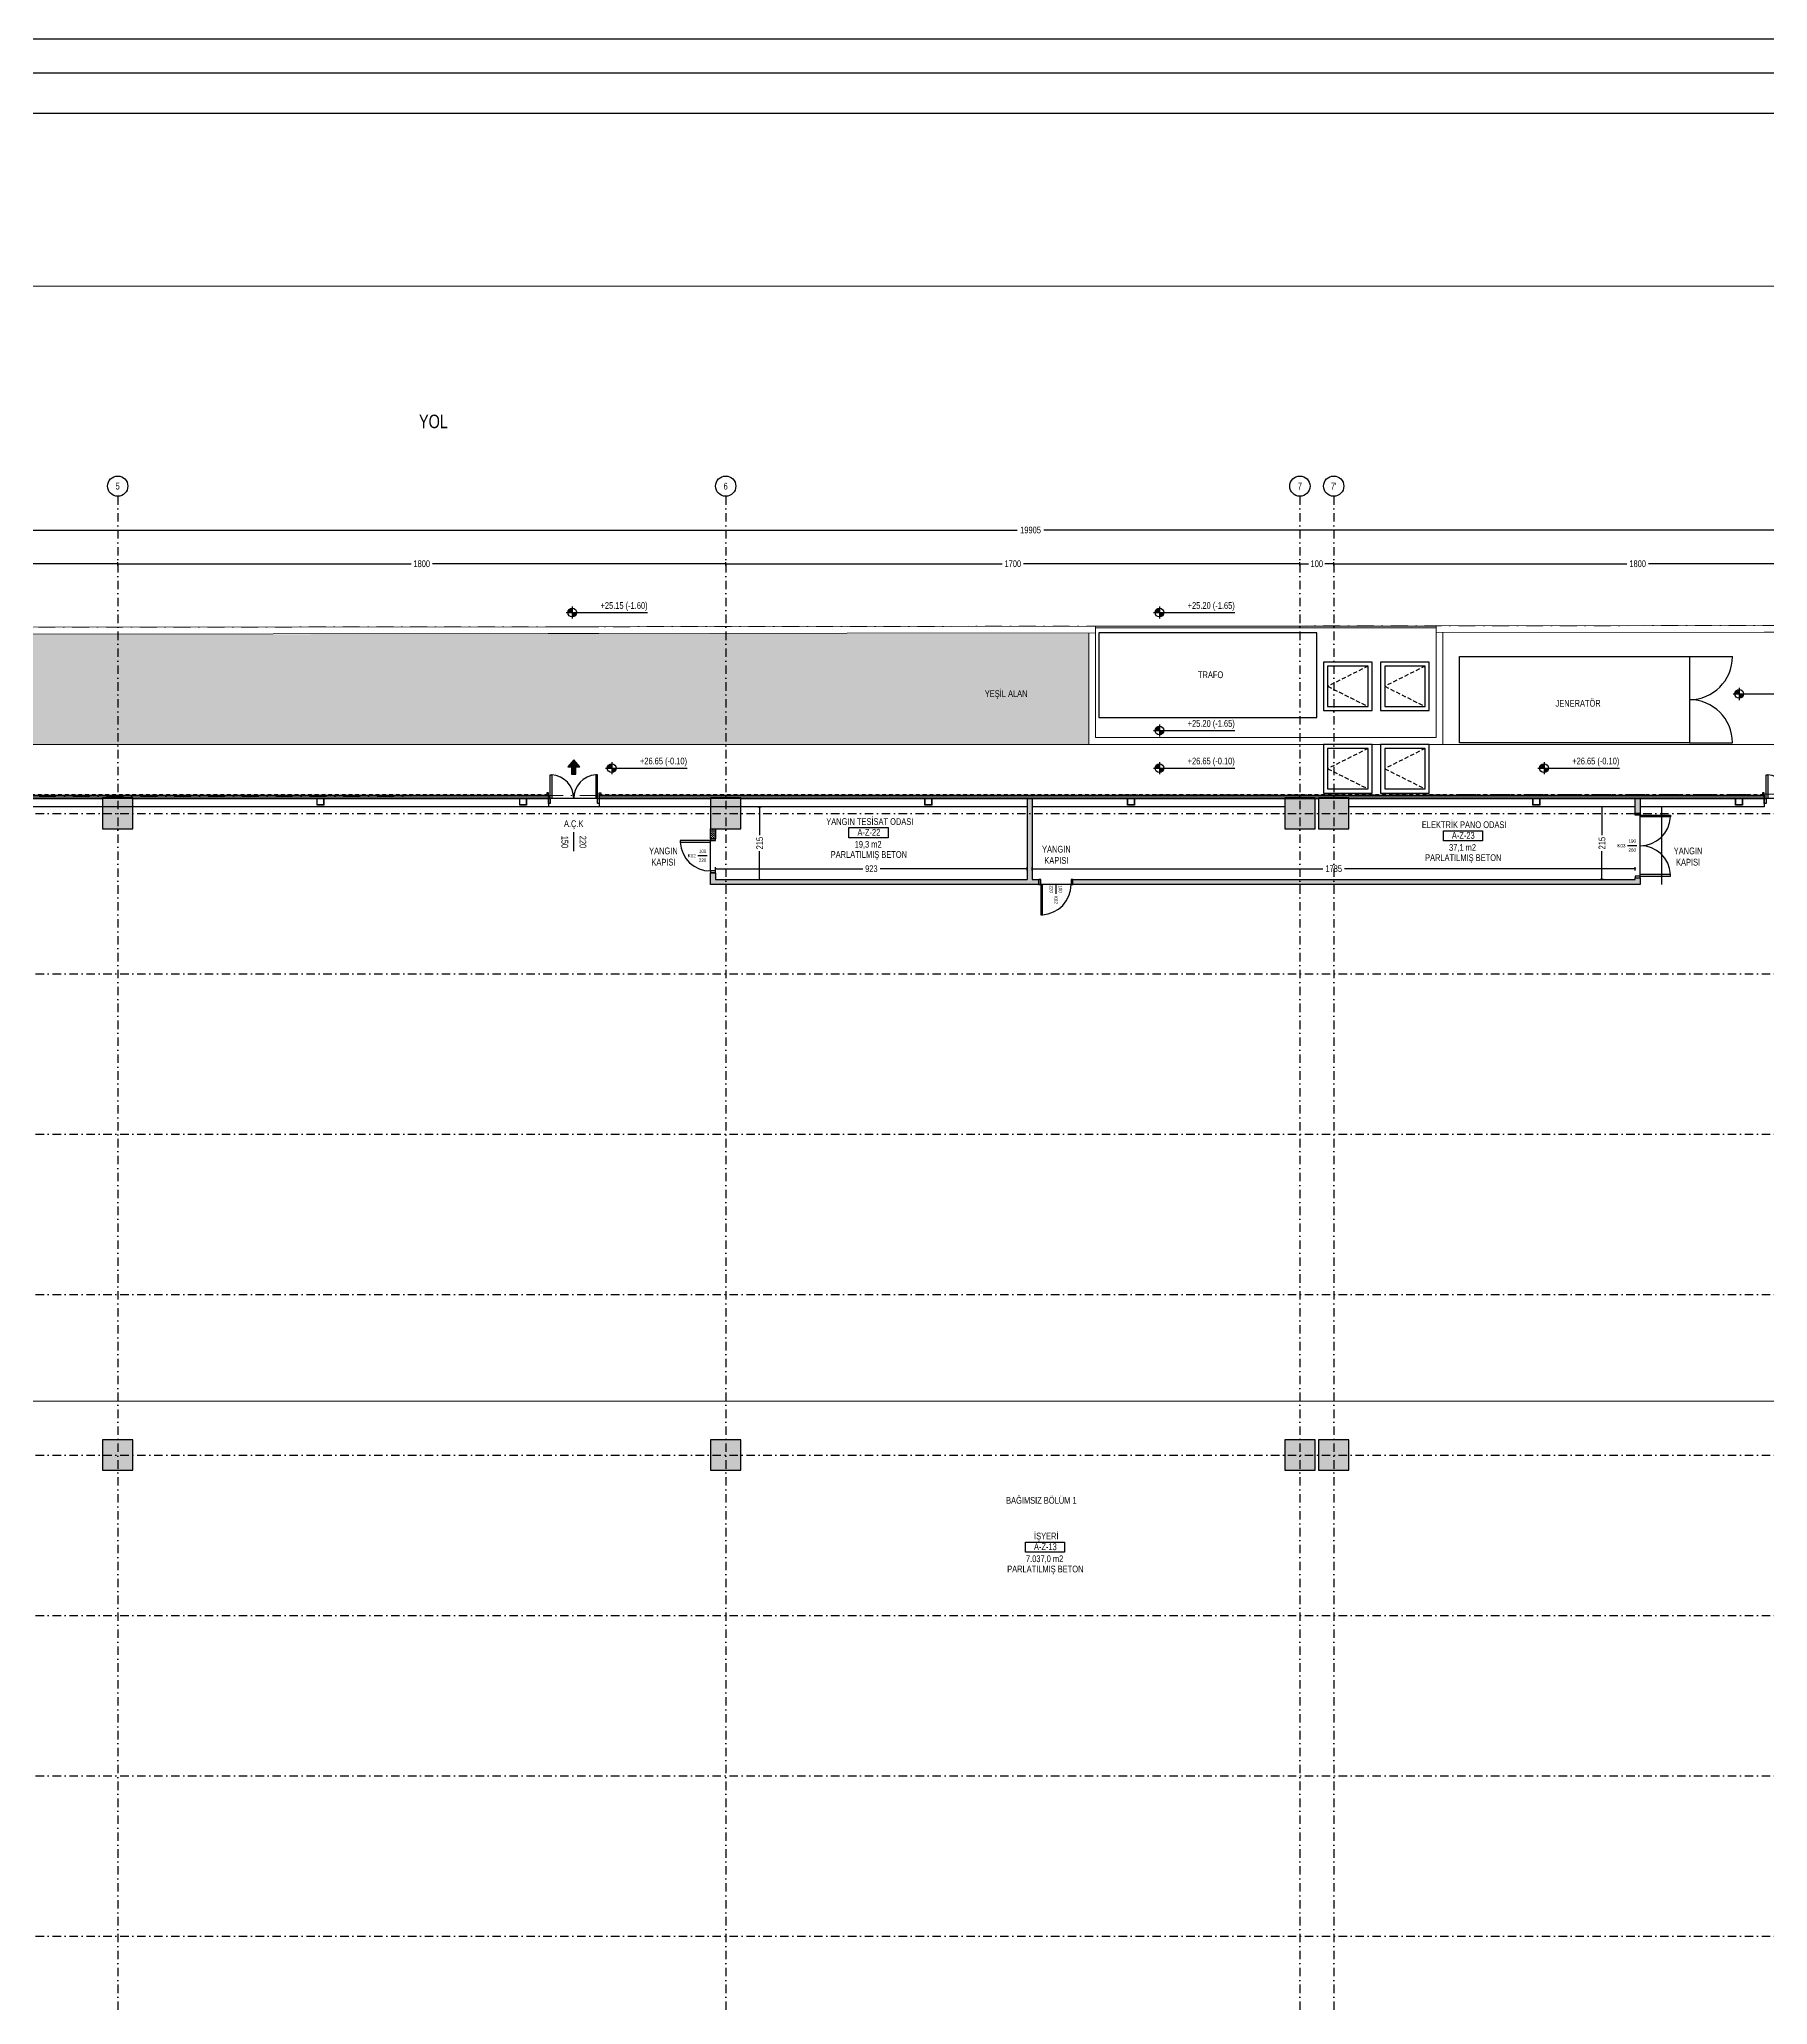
# Model space of a CAD drawing. Header units: centimetres. Extents: x 26569 to 160723, y -3143 to 14565.
# Drawn here: x 57847 to 62964, y 3735 to 9557 of the extents above; entities that cross this region are included whole.
import ezdxf
from ezdxf.enums import TextEntityAlignment as Align

# ---------------------------------------------------------------- set-up
doc = ezdxf.new("R2010")
doc.units = ezdxf.units.CM
doc.header["$LTSCALE"] = 100
for name, pattern in [('DASHDOT', [1, 0.5, -0.25, 0, -0.25]), ('DASHDOT2', [0.5, 0.25, -0.125, 0, -0.125]), ('HIDDEN2', [0.1875, 0.125, -0.0625])]:
    doc.linetypes.add(name, pattern=pattern)
for name, color, linetype in [('A-ANNO-DIMS', 187, 'Continuous'), ('A-ANNO-GRID', 155, 'DASHDOT2'), ('A-ANNO-IDEN', 50, 'Continuous'), ('A-ANNO-TEXT', 50, 'Continuous'), ('A-ANNO-TTBL', 157, 'Continuous'), ('A-DOOR', 193, 'Continuous'), ('A-ELEV-01', 255, 'Continuous'), ('A-ELEV-02', 253, 'Continuous'), ('A-ELEV-03', 251, 'Continuous'), ('A-ROOF-OTLN', 32, 'Continuous'), ('A-WALL', 134, 'Continuous'), ('A-WALL-HTCH', 8, 'Continuous'), ('A-WALL-INSL', 249, 'Continuous'), ('A-WALL-SNWPNL', 200, 'Continuous'), ('A-WALL-STEL', 202, 'Continuous'), ('L-PLNT', 87, 'Continuous'), ('L-SITE', 1, 'DASHDOT'), ('L-SITE-CURB', 33, 'Continuous'), ('S-CONC', 5, 'Continuous'), ('S-HTCH', 8, 'Continuous'), ('S-STEL', 3, 'Continuous')]:
    doc.layers.add(name, color=color, linetype=linetype)
doc.styles.add('Fields_100', font='act_simplex.shx', dxfattribs={"width": 0.8, "height": 20})
doc.styles.add('Fields_200', font='act_simplex.shx', dxfattribs={"width": 0.8, "height": 40})
doc.linetypes.add('BATTING', pattern='A,0.00254,-2.54,[134,ltypeshp.shx,S=2.54,R=0,X=-2.54,Y=0],-5.08,[134,ltypeshp.shx,S=2.54,R=180,X=2.54,Y=0],-2.54', length=10.16254)
doc.dimstyles.new('FIELDS_100', dxfattribs={"dimscale": 0, "dimtxt": 20, "dimasz": 5, "dimexe": 5, "dimexo": 5, "dimgap": 5, "dimtad": 0, "dimdec": 0, "dimzin": 0, "dimdsep": 46, "dimtxsty": 'Fields_100', "dimblk": 'DOT', "dimcen": 0.09, "dimclrt": 50, "dimadec": 0, "dimazin": 0, "dimtfac": 1, "dimtdec": 0, "dimtix": 1, "dimtofl": 0, "dimtmove": 1, "dimatfit": 3, "dimfxl": 5, "dimfxlon": 1, "dimtolj": 1, "dimtzin": 0, "dimarcsym": 0})
pattern_1 = [(0, (47244.2896, 54361.0323), (3.175, 3.175), [3.175, -3.175])]

# ---------------------------------------------------------------- blocks, each defined once
blk = doc.blocks.new('_Dot')
at = {"color": 0, "linetype": 'ByBlock', "lineweight": -2}
blk.add_line((-0.5, 0), (-1, 0), dxfattribs=at)
at = {"color": 0, "linetype": 'ByBlock', "const_width": 0.5}
blk.add_lwpolyline([(-0.25, 0, 1), (0.25, 0, 1)], format="xyb", close=True, dxfattribs=at)
blk = doc.blocks.new('*D163')
at = {"layer": 'A-ANNO-DIMS', "color": 0, "lineweight": -2, "transparency": 16777216}
for p, q in [((56279.5, 7998.6), (56279.5, 8008.6)), ((56284.5, 8003.6), (57147.8, 8003.6)), ((58074.5, 8003.6), (57211.1, 8003.6)), ((58079.5, 7998.6), (58079.5, 8008.6))]:
    blk.add_line(p, q, dxfattribs=at)
at = {"layer": 'DEFPOINTS', "color": 0, "transparency": 16777216}
for p in [(58079.5, 8003.6), (56279.5, 7308.6), (58079.5, 7308.6)]:
    blk.add_point(p, dxfattribs=at)
at = {"layer": 'A-ANNO-DIMS', "color": 0, "lineweight": -2, "transparency": 16777216, "xscale": 5, "yscale": 5, "zscale": 5, "rotation": 180}
blk.add_blockref('_Dot', (56279.5, 8003.6), dxfattribs=at)
at = {"layer": 'A-ANNO-DIMS', "color": 0, "lineweight": -2, "transparency": 16777216, "xscale": 5, "yscale": 5, "zscale": 5}
blk.add_blockref('_Dot', (58079.5, 8003.6), dxfattribs=at)
at = {"layer": 'A-ANNO-DIMS', "color": 50, "transparency": 16777216, "insert": (57179.5, 8003.6), "char_height": 20, "attachment_point": 5, "style": 'Fields_100'}
blk.add_mtext('\\A1;1800', dxfattribs=at)
blk = doc.blocks.new('*D164')
at = {"layer": 'A-ANNO-DIMS', "color": 0, "lineweight": -2, "transparency": 16777216}
for p, q in [((58079.5, 7998.6), (58079.5, 8008.6)), ((58084.5, 8003.6), (58947.8, 8003.6)), ((59874.5, 8003.6), (59011.1, 8003.6)), ((59879.5, 7998.6), (59879.5, 8008.6))]:
    blk.add_line(p, q, dxfattribs=at)
at = {"layer": 'DEFPOINTS', "color": 0, "transparency": 16777216}
for p in [(59879.5, 8003.6), (58079.5, 7308.6), (59879.5, 7308.6)]:
    blk.add_point(p, dxfattribs=at)
at = {"layer": 'A-ANNO-DIMS', "color": 0, "lineweight": -2, "transparency": 16777216, "xscale": 5, "yscale": 5, "zscale": 5, "rotation": 180}
blk.add_blockref('_Dot', (58079.5, 8003.6), dxfattribs=at)
at = {"layer": 'A-ANNO-DIMS', "color": 0, "lineweight": -2, "transparency": 16777216, "xscale": 5, "yscale": 5, "zscale": 5}
blk.add_blockref('_Dot', (59879.5, 8003.6), dxfattribs=at)
at = {"layer": 'A-ANNO-DIMS', "color": 50, "transparency": 16777216, "insert": (58979.5, 8003.6), "char_height": 20, "attachment_point": 5, "style": 'Fields_100'}
blk.add_mtext('\\A1;1800', dxfattribs=at)
blk = doc.blocks.new('*D165')
at = {"layer": 'A-ANNO-DIMS', "color": 0, "lineweight": -2, "transparency": 16777216}
for p, q in [((59879.5, 7998.6), (59879.5, 8008.6)), ((59884.5, 8003.6), (60697.8, 8003.6)), ((61574.5, 8003.6), (60761.1, 8003.6)), ((61579.5, 7998.6), (61579.5, 8008.6))]:
    blk.add_line(p, q, dxfattribs=at)
at = {"layer": 'DEFPOINTS', "color": 0, "transparency": 16777216}
for p in [(61579.5, 8003.6), (59879.5, 7308.6), (61579.5, 7308.6)]:
    blk.add_point(p, dxfattribs=at)
at = {"layer": 'A-ANNO-DIMS', "color": 0, "lineweight": -2, "transparency": 16777216, "xscale": 5, "yscale": 5, "zscale": 5, "rotation": 180}
blk.add_blockref('_Dot', (59879.5, 8003.6), dxfattribs=at)
at = {"layer": 'A-ANNO-DIMS', "color": 0, "lineweight": -2, "transparency": 16777216, "xscale": 5, "yscale": 5, "zscale": 5}
blk.add_blockref('_Dot', (61579.5, 8003.6), dxfattribs=at)
at = {"layer": 'A-ANNO-DIMS', "color": 50, "transparency": 16777216, "insert": (60729.5, 8003.6), "char_height": 20, "attachment_point": 5, "style": 'Fields_100'}
blk.add_mtext('\\A1;1700', dxfattribs=at)
blk = doc.blocks.new('*D166')
at = {"layer": 'A-ANNO-DIMS', "color": 0, "lineweight": -2, "transparency": 16777216}
for p, q in [((61679.5, 7998.6), (61679.5, 8008.6)), ((61684.5, 8003.6), (62547.8, 8003.6)), ((63474.5, 8003.6), (62611.1, 8003.6)), ((63479.5, 7998.6), (63479.5, 8008.6))]:
    blk.add_line(p, q, dxfattribs=at)
at = {"layer": 'DEFPOINTS', "color": 0, "transparency": 16777216}
for p in [(63479.5, 8003.6), (61679.5, 7308.6), (63479.5, 7308.6)]:
    blk.add_point(p, dxfattribs=at)
at = {"layer": 'A-ANNO-DIMS', "color": 0, "lineweight": -2, "transparency": 16777216, "xscale": 5, "yscale": 5, "zscale": 5, "rotation": 180}
blk.add_blockref('_Dot', (61679.5, 8003.6), dxfattribs=at)
at = {"layer": 'A-ANNO-DIMS', "color": 0, "lineweight": -2, "transparency": 16777216, "xscale": 5, "yscale": 5, "zscale": 5}
blk.add_blockref('_Dot', (63479.5, 8003.6), dxfattribs=at)
at = {"layer": 'A-ANNO-DIMS', "color": 50, "transparency": 16777216, "insert": (62579.5, 8003.6), "char_height": 20, "attachment_point": 5, "style": 'Fields_100'}
blk.add_mtext('\\A1;1800', dxfattribs=at)
blk = doc.blocks.new('*D157')
at = {"layer": 'A-ANNO-DIMS', "color": 0, "lineweight": -2, "transparency": 16777216}
for p, q in [((61579.5, 7998.6), (61579.5, 8008.6)), ((61584.5, 8003.6), (61605.4, 8003.6)), ((61674.5, 8003.6), (61653.5, 8003.6)), ((61679.5, 7998.6), (61679.5, 8008.6))]:
    blk.add_line(p, q, dxfattribs=at)
at = {"layer": 'DEFPOINTS', "color": 0, "transparency": 16777216}
for p in [(61679.5, 8003.6), (61579.5, 7308.6), (61679.5, 7308.6)]:
    blk.add_point(p, dxfattribs=at)
at = {"layer": 'A-ANNO-DIMS', "color": 0, "lineweight": -2, "transparency": 16777216, "xscale": 5, "yscale": 5, "zscale": 5, "rotation": 180}
blk.add_blockref('_Dot', (61579.5, 8003.6), dxfattribs=at)
at = {"layer": 'A-ANNO-DIMS', "color": 0, "lineweight": -2, "transparency": 16777216, "xscale": 5, "yscale": 5, "zscale": 5}
blk.add_blockref('_Dot', (61679.5, 8003.6), dxfattribs=at)
at = {"layer": 'A-ANNO-DIMS', "color": 50, "transparency": 16777216, "insert": (61629.5, 8003.6), "char_height": 20, "attachment_point": 5, "style": 'Fields_100'}
blk.add_mtext('\\A1;100', dxfattribs=at)
blk = doc.blocks.new('*D159')
at = {"layer": 'A-ANNO-DIMS', "color": 0, "lineweight": -2, "transparency": 16777216}
for p, q in [((50829.5, 8098.6), (50829.5, 8108.6)), ((50834.5, 8103.6), (60742.7, 8103.6)), ((70729.5, 8103.6), (60821.3, 8103.6)), ((70734.5, 8098.6), (70734.5, 8108.6))]:
    blk.add_line(p, q, dxfattribs=at)
at = {"layer": 'DEFPOINTS', "color": 0, "transparency": 16777216}
for p in [(70734.5, 8103.6), (50829.5, 7318.6), (70734.5, 7318.6)]:
    blk.add_point(p, dxfattribs=at)
at = {"layer": 'A-ANNO-DIMS', "color": 0, "lineweight": -2, "transparency": 16777216, "xscale": 5, "yscale": 5, "zscale": 5, "rotation": 180}
blk.add_blockref('_Dot', (50829.5, 8103.6), dxfattribs=at)
at = {"layer": 'A-ANNO-DIMS', "color": 0, "lineweight": -2, "transparency": 16777216, "xscale": 5, "yscale": 5, "zscale": 5}
blk.add_blockref('_Dot', (70734.5, 8103.6), dxfattribs=at)
at = {"layer": 'A-ANNO-DIMS', "color": 50, "transparency": 16777216, "insert": (60782, 8103.6), "char_height": 20, "attachment_point": 5, "style": 'Fields_100'}
blk.add_mtext('\\A1;19905', dxfattribs=at)
blk = doc.blocks.new('KAPI_100')
at = {"layer": 'A-DOOR'}
blk.add_line((5, 15), (95, 15), dxfattribs=at)
blk.add_lwpolyline([(95, 15), (95, 105), (90, 105), (90, 15)], dxfattribs=at)
for points in [[(0, 0), (5, 0), (5, 15), (0, 15)], [(95, 0), (100, 0), (100, 15), (95, 15)]]:
    blk.add_lwpolyline(points, close=True, dxfattribs=at)
blk.add_arc((95, 15), 90, 93.18474, 180, dxfattribs=at)
blk = doc.blocks.new('Mahal kutusu_100')
at = {"color": 0}
blk.add_lwpolyline([(-58, 30), (58, 30), (58, 0), (-58, 0)], close=True, dxfattribs=at)
at = {"color": 0, "style": 'Fields_100', "width": 0.8}
for tag, p in [('MAHAL', (3.6, 37.9)), ('KOD', (0.9, 6.2)), ('KAPLAMA', (0.8, -59.7)), ('ALAN', (-1.3, -29.4))]:
    blk.add_attdef(tag, text='', height=20, dxfattribs=at).set_placement(p, align=Align.CENTER)
blk = doc.blocks.new('*D375')
at = {"layer": 'A-ANNO-DIMS', "color": 0, "lineweight": -2, "transparency": 16777216}
for p, q in [((59974.9, 7283.6), (59984.9, 7283.6)), ((59979.9, 7278.6), (59979.9, 7200.1)), ((59979.9, 7073.6), (59979.9, 7152)), ((59974.9, 7068.6), (59984.9, 7068.6))]:
    blk.add_line(p, q, dxfattribs=at)
at = {"layer": 'DEFPOINTS', "color": 0, "transparency": 16777216}
for p in [(59924.5, 7283.6), (59924.5, 7068.6), (59979.9, 7068.6)]:
    blk.add_point(p, dxfattribs=at)
at = {"layer": 'A-ANNO-DIMS', "color": 0, "lineweight": -2, "transparency": 16777216, "xscale": 5, "yscale": 5, "zscale": 5}
for p, rotation in [((59979.9, 7283.6), 90), ((59979.9, 7068.6), 270)]:
    blk.add_blockref('_Dot', p, dxfattribs=dict(at, rotation=rotation))
at = {"layer": 'A-ANNO-DIMS', "color": 50, "transparency": 16777216, "insert": (59979.9, 7176.1), "char_height": 20, "attachment_point": 5, "rotation": 90, "style": 'Fields_100'}
blk.add_mtext('\\A1;215', dxfattribs=at)
blk = doc.blocks.new('*D376')
at = {"layer": 'A-ANNO-DIMS', "color": 0, "lineweight": -2, "transparency": 16777216}
for p, q in [((59849.5, 7095.4), (59849.5, 7105.4)), ((60772, 7095.4), (60772, 7105.4)), ((59854.5, 7100.4), (60285.2, 7100.4)), ((60767, 7100.4), (60336.3, 7100.4))]:
    blk.add_line(p, q, dxfattribs=at)
at = {"layer": 'DEFPOINTS', "color": 0, "transparency": 16777216}
for p in [(59849.5, 7068.6), (60772, 7100.4), (60772, 7068.6)]:
    blk.add_point(p, dxfattribs=at)
at = {"layer": 'A-ANNO-DIMS', "color": 0, "lineweight": -2, "transparency": 16777216, "xscale": 5, "yscale": 5, "zscale": 5, "rotation": 180}
blk.add_blockref('_Dot', (59849.5, 7100.4), dxfattribs=at)
at = {"layer": 'A-ANNO-DIMS', "color": 0, "lineweight": -2, "transparency": 16777216, "xscale": 5, "yscale": 5, "zscale": 5}
blk.add_blockref('_Dot', (60772, 7100.4), dxfattribs=at)
at = {"layer": 'A-ANNO-DIMS', "color": 50, "transparency": 16777216, "insert": (60310.7, 7100.4), "char_height": 20, "attachment_point": 5, "style": 'Fields_100'}
blk.add_mtext('\\A1;923', dxfattribs=at)
blk = doc.blocks.new('*D377')
at = {"layer": 'A-ANNO-DIMS', "color": 0, "lineweight": -2, "transparency": 16777216}
for p, q in [((60787, 7095.4), (60787, 7105.4)), ((62572, 7095.4), (62572, 7105.4)), ((60792, 7100.4), (61647.8, 7100.4)), ((62567, 7100.4), (61711.1, 7100.4))]:
    blk.add_line(p, q, dxfattribs=at)
at = {"layer": 'DEFPOINTS', "color": 0, "transparency": 16777216}
for p in [(60787, 7100.4), (60787, 7068.6), (62572, 7068.6)]:
    blk.add_point(p, dxfattribs=at)
at = {"layer": 'A-ANNO-DIMS', "color": 0, "lineweight": -2, "transparency": 16777216, "xscale": 5, "yscale": 5, "zscale": 5, "rotation": 180}
blk.add_blockref('_Dot', (60787, 7100.4), dxfattribs=at)
at = {"layer": 'A-ANNO-DIMS', "color": 0, "lineweight": -2, "transparency": 16777216, "xscale": 5, "yscale": 5, "zscale": 5}
blk.add_blockref('_Dot', (62572, 7100.4), dxfattribs=at)
at = {"layer": 'A-ANNO-DIMS', "color": 50, "transparency": 16777216, "insert": (61679.5, 7100.4), "char_height": 20, "attachment_point": 5, "style": 'Fields_100'}
blk.add_mtext('\\A1;1785', dxfattribs=at)
blk = doc.blocks.new('*D139')
at = {"layer": 'A-ANNO-DIMS', "color": 0, "lineweight": -2, "transparency": 16777216}
for p, q in [((62478.8, 7283.6), (62468.8, 7283.6)), ((62473.8, 7278.6), (62473.8, 7200.1)), ((62473.8, 7073.6), (62473.8, 7152)), ((62478.8, 7068.6), (62468.8, 7068.6))]:
    blk.add_line(p, q, dxfattribs=at)
at = {"layer": 'DEFPOINTS', "color": 0, "transparency": 16777216}
for p in [(62473.8, 7283.6), (62505.9, 7283.6), (62505.9, 7068.6)]:
    blk.add_point(p, dxfattribs=at)
at = {"layer": 'A-ANNO-DIMS', "color": 0, "lineweight": -2, "transparency": 16777216, "xscale": 5, "yscale": 5, "zscale": 5}
for p, rotation in [((62473.8, 7283.6), 90), ((62473.8, 7068.6), 270)]:
    blk.add_blockref('_Dot', p, dxfattribs=dict(at, rotation=rotation))
at = {"layer": 'A-ANNO-DIMS', "color": 50, "transparency": 16777216, "insert": (62473.8, 7176.1), "char_height": 20, "attachment_point": 5, "rotation": 90, "style": 'Fields_100'}
blk.add_mtext('\\A1;215', dxfattribs=at)
blk = doc.blocks.new('Kapı Kodu_100')
at = {"color": 0}
blk.add_lwpolyline([(28, 0), (-28, 0)], dxfattribs=at)
at = {"color": 0, "style": 'Fields_100', "width": 0.8}
for tag, p in [('KK', (-63, -10)), ('W', (1, 17)), ('H', (1, -36))]:
    blk.add_attdef(tag, text='', height=20, dxfattribs=at).set_placement(p, align=Align.CENTER)
blk = doc.blocks.new('KAPI 150')
at = {"layer": 'A-DOOR'}
blk.add_line((145, 15), (5, 15), dxfattribs=at)
for points in [[(5, 15), (5, 85), (10, 85), (10, 15)], [(145, 15), (145, 85), (140, 85), (140, 15)]]:
    blk.add_lwpolyline(points, dxfattribs=at)
for points in [[(5, 0), (0, 0), (0, 15), (5, 15)], [(150, 0), (145, 0), (145, 15), (150, 15)]]:
    blk.add_lwpolyline(points, close=True, dxfattribs=at)
for centre, start, end in [((5, 15), 0, 85.90396), ((145, 15), 94.09604, 180)]:
    blk.add_arc(centre, 70, start, end, dxfattribs=at)
blk = doc.blocks.new('AÇK_01')
at = {"color": 0}
blk.add_lwpolyline([(28, 0), (-28, 0)], dxfattribs=at)
at = {"color": 0, "style": 'Fields_100', "width": 0.8}
blk.add_attdef('A.Ç.K.01', text='', height=20, rotation=90, dxfattribs=at).set_placement((-53, 0), align=Align.MIDDLE_CENTER)
for tag, p in [('W', (1, 17.2)), ('H', (1, -36.3))]:
    blk.add_attdef(tag, text='', height=20, dxfattribs=at).set_placement(p, align=Align.CENTER)
blk = doc.blocks.new('*U20')
at = {"layer": 'A-WALL-SNWPNL'}
blk.add_lwpolyline([(50, 1), (42, 1), (40, -1), (32, -1), (30, 1), (22, 1), (20, -1), (12, -1), (10, 1), (2, 1), (0, -1), (-8, -1), (-10, 1), (-18, 1), (-20, -1), (-28, -1), (-30, 1), (-38, 1), (-40, -1), (-48, -1), (-50, 1)], dxfattribs=at)
blk = doc.blocks.new('*U21')
at = {"layer": 'A-WALL-STEL', "color": 0, "linetype": 'ByBlock', "lineweight": -2, "transparency": 16777216}
for p in [(0, 0), (100, 0), (200, 0), (300, 0), (400, 0), (500, 0), (600, 0), (700, 0), (800, 0), (900, 0), (1000, 0), (1100, 0), (1200, 0), (1300, 0), (1400, 0), (1500, 0), (1600, 0), (1700, 0), (1800, 0), (1900, 0), (2000, 0), (2100, 0), (2200, 0), (2300, 0), (2400, 0), (2500, 0), (2600, 0), (2700, 0), (2800, 0), (2900, 0), (3000, 0), (3100, 0), (3200, 0), (3300, 0)]:
    blk.add_blockref('*U20', p, dxfattribs=at)
blk = doc.blocks.new('*U22')
at = {"layer": 'A-WALL-SNWPNL'}
blk.add_lwpolyline([(50, 1), (42, 1), (40, -1), (32, -1), (30, 1), (22, 1), (20, -1), (12, -1), (10, 1), (2, 1), (0, -1), (-8, -1), (-10, 1), (-18, 1), (-20, -1), (-28, -1), (-30, 1), (-38, 1), (-40, -1), (-48, -1), (-50, 1)], dxfattribs=at)
blk = doc.blocks.new('*U23')
at = {"layer": 'A-WALL-STEL', "color": 0, "linetype": 'ByBlock', "lineweight": -2, "transparency": 16777216}
for p in [(0, 0), (100, 0), (200, 0), (300, 0), (400, 0), (500, 0), (600, 0), (700, 0), (800, 0), (900, 0), (1000, 0), (1100, 0), (1200, 0), (1300, 0), (1400, 0), (1500, 0)]:
    blk.add_blockref('*U22', p, dxfattribs=at)

msp = doc.modelspace()

# ---------------------------------------------------------------- hatches: boundary and pattern name
at = {"layer": 'A-ANNO-DIMS'}
h = msp.add_hatch(color=256, dxfattribs=at)
h.paths.add_polyline_path([(59425.25, 7872.05, 0.4142136), (59412.25, 7859.05), (59425.25, 7859.05)])
h.paths.add_polyline_path([(59438.25, 7859.05), (59425.25, 7859.05), (59425.25, 7846.05, 0.4142136)])
h = msp.add_hatch(color=256, dxfattribs=at)
h.paths.add_polyline_path([(61163.6, 7872.05, 0.4142136), (61150.6, 7859.05), (61163.6, 7859.05)])
h.paths.add_polyline_path([(61176.6, 7859.05), (61163.6, 7859.05), (61163.6, 7846.05, 0.4142136)])
h = msp.add_hatch(color=256, dxfattribs=at)
h.paths.add_polyline_path([(62880.23, 7631.05, 0.4142136), (62867.23, 7618.05), (62880.23, 7618.05)])
h.paths.add_polyline_path([(62893.23, 7618.05), (62880.23, 7618.05), (62880.23, 7605.05, 0.4142136)])
h = msp.add_hatch(color=256, dxfattribs=at)
h.paths.add_polyline_path([(61163.6, 7522.65, 0.4142136), (61150.6, 7509.65), (61163.6, 7509.65)])
h.paths.add_polyline_path([(61176.6, 7509.65), (61163.6, 7509.65), (61163.6, 7496.65, 0.4142136)])
h = msp.add_hatch(color=256, dxfattribs=at)
h.paths.add_polyline_path([(59541.97, 7411.34, 0.4142136), (59528.97, 7398.34), (59541.97, 7398.34)])
h.paths.add_polyline_path([(59554.97, 7398.34), (59541.97, 7398.34), (59541.97, 7385.34, 0.4142136)])
h = msp.add_hatch(color=256, dxfattribs=at)
h.paths.add_polyline_path([(61163.6, 7411.34, 0.4142136), (61150.6, 7398.34), (61163.6, 7398.34)])
h.paths.add_polyline_path([(61176.6, 7398.34), (61163.6, 7398.34), (61163.6, 7385.34, 0.4142136)])
h = msp.add_hatch(color=256, dxfattribs=at)
h.paths.add_polyline_path([(62302.21, 7411.34, 0.4142136), (62289.21, 7398.34), (62302.21, 7398.34)])
h.paths.add_polyline_path([(62315.21, 7398.34), (62302.21, 7398.34), (62302.21, 7385.34, 0.4142136)])
at = {"layer": 'A-ANNO-TEXT'}
h = msp.add_hatch(color=256, dxfattribs=at)
h.dxf.hatch_style = 1
h.paths.add_polyline_path([(59429.48, 7423.15), (59411.77, 7402), (59422.74, 7402), (59422.74, 7380.85), (59436.21, 7380.85), (59436.21, 7402), (59447.18, 7402)])
at = {"layer": 'A-WALL-HTCH'}
h = msp.add_hatch(dxfattribs=at)
h.set_pattern_fill('DASH', color=256, angle=360)
h.set_pattern_definition(pattern_1)
h.paths.add_polyline_path([(60806.98, 7068.59), (60786.98, 7068.59), (60786.98, 7308.59), (60771.98, 7308.59), (60771.98, 7068.59), (59849.48, 7068.59), (59849.48, 7088.59), (59834.48, 7088.59), (59834.48, 7053.59), (60806.98, 7053.59)])
h = msp.add_hatch(dxfattribs=at)
h.set_pattern_fill('DASH', color=256, angle=360)
h.set_pattern_definition(pattern_1)
h.paths.add_polyline_path([(62586.98, 7073.59), (62571.98, 7073.59), (62571.98, 7068.59), (60906.98, 7068.59), (60906.98, 7053.59), (62586.98, 7053.59)])
h.paths.add_polyline_path([(62586.98, 7308.59), (62571.98, 7308.59), (62571.98, 7263.59), (62586.98, 7263.59)])
h = msp.add_hatch(dxfattribs=at)
h.set_pattern_fill('DASH', color=256, angle=360)
h.set_pattern_definition(pattern_1)
h.paths.add_polyline_path([(59849.48, 7218.59), (59834.48, 7218.59), (59834.48, 7188.59), (59849.48, 7188.59)])
at = {"layer": 'L-PLNT'}
h = msp.add_hatch(dxfattribs=at)
h.set_pattern_fill('DOTS', color=256, scale=10, angle=90)
h.set_pattern_definition([(90, (47244.29, 54361.032), (-15.875, 7.9375), [0, -15.875])])
h.paths.add_polyline_path([(50313.96, 7468.59), (50645.5, 7788.4), (60954.46, 7797.03), (60954.46, 7468.59)])
at = {"layer": 'S-HTCH'}
h = msp.add_hatch(dxfattribs=at)
h.set_pattern_fill('ANSI33', color=256)
h.set_pattern_definition([(45, (47244.2896, 5721.5606), (-4.490128, 4.490128), []), (45, (47248.78, 5721.5606), (-4.490128, 4.490128), [3.175, -1.5875])])
h.paths.add_polyline_path([(63434.48, 1518.59), (63524.48, 1518.59), (63524.48, 1608.59), (63434.48, 1608.59)])
h.paths.add_polyline_path([(63434.48, 7218.59), (63524.48, 7218.59), (63524.48, 7308.59), (63434.48, 7308.59)])
h.paths.add_polyline_path([(61634.48, 1518.59), (61724.48, 1518.59), (61724.48, 1608.59), (61634.48, 1608.59)])
h.paths.add_polyline_path([(58034.48, 1518.59), (58124.48, 1518.59), (58124.48, 1608.59), (58034.48, 1608.59)])
h.paths.add_polyline_path([(61634.48, 7218.59), (61724.48, 7218.59), (61724.48, 7308.59), (61634.48, 7308.59)])
h.paths.add_polyline_path([(58034.48, 7218.59), (58124.48, 7218.59), (58124.48, 7308.59), (58034.48, 7308.59)])
h.paths.add_polyline_path([(63434.48, 3418.59), (63524.48, 3418.59), (63524.48, 3508.59), (63434.48, 3508.59)])
h.paths.add_polyline_path([(63434.48, 5318.59), (63524.48, 5318.59), (63524.48, 5408.59), (63434.48, 5408.59)])
h.paths.add_polyline_path([(61634.48, 3418.59), (61724.48, 3418.59), (61724.48, 3508.59), (61634.48, 3508.59)])
h.paths.add_polyline_path([(58034.48, 3418.59), (58124.48, 3418.59), (58124.48, 3508.59), (58034.48, 3508.59)])
h.paths.add_polyline_path([(61634.48, 5318.59), (61724.48, 5318.59), (61724.48, 5408.59), (61634.48, 5408.59)])
h.paths.add_polyline_path([(58034.48, 5318.59), (58124.48, 5318.59), (58124.48, 5408.59), (58034.48, 5408.59)])
h.paths.add_polyline_path([(68834.48, 3418.59), (68924.48, 3418.59), (68924.48, 3508.59), (68834.48, 3508.59)])
h.paths.add_polyline_path([(68834.48, 5318.59), (68924.48, 5318.59), (68924.48, 5408.59), (68834.48, 5408.59)])
h.paths.add_polyline_path([(67034.48, 3418.59), (67124.48, 3418.59), (67124.48, 3508.59), (67034.48, 3508.59)])
h.paths.add_polyline_path([(67034.48, 5318.59), (67124.48, 5318.59), (67124.48, 5408.59), (67034.48, 5408.59)])
h.paths.add_polyline_path([(65234.48, 3418.59), (65324.48, 3418.59), (65324.48, 3508.59), (65234.48, 3508.59)])
h.paths.add_polyline_path([(65234.48, 5318.59), (65324.48, 5318.59), (65324.48, 5408.59), (65234.48, 5408.59)])
h.paths.add_polyline_path([(61534.48, 3418.59), (61624.48, 3418.59), (61624.48, 3508.59), (61534.48, 3508.59)])
h.paths.add_polyline_path([(61534.48, 5318.59), (61624.48, 5318.59), (61624.48, 5408.59), (61534.48, 5408.59)])
h.paths.add_polyline_path([(59834.48, 3418.59), (59924.48, 3418.59), (59924.48, 3508.59), (59834.48, 3508.59)])
h.paths.add_polyline_path([(59834.48, 5318.59), (59924.48, 5318.59), (59924.48, 5408.59), (59834.48, 5408.59)])
h.paths.add_polyline_path([(56234.48, 3418.59), (56324.48, 3418.59), (56324.48, 3508.59), (56234.48, 3508.59)])
h.paths.add_polyline_path([(56234.48, 5318.59), (56324.48, 5318.59), (56324.48, 5408.59), (56234.48, 5408.59)])
h.paths.add_polyline_path([(54434.48, 3418.59), (54524.48, 3418.59), (54524.48, 3508.59), (54434.48, 3508.59)])
h.paths.add_polyline_path([(54434.48, 5318.59), (54524.48, 5318.59), (54524.48, 5408.59), (54434.48, 5408.59)])
h.paths.add_polyline_path([(52634.48, 3418.59), (52724.48, 3418.59), (52724.48, 3508.59), (52634.48, 3508.59)])
h.paths.add_polyline_path([(52634.48, 5318.59), (52724.48, 5318.59), (52724.48, 5408.59), (52634.48, 5408.59)])
h.paths.add_polyline_path([(70634.48, 5318.59), (70724.48, 5318.59), (70724.48, 5408.59), (70634.48, 5408.59)])
h.paths.add_polyline_path([(70634.48, 3418.59), (70724.48, 3418.59), (70724.48, 3508.59), (70634.48, 3508.59)])
h.paths.add_polyline_path([(70634.48, 1518.59), (70724.48, 1518.59), (70724.48, 1608.59), (70634.48, 1608.59)])
h.paths.add_polyline_path([(68834.48, 1518.59), (68924.48, 1518.59), (68924.48, 1608.59), (68834.48, 1608.59)])
h.paths.add_polyline_path([(67034.48, 1518.59), (67124.48, 1518.59), (67124.48, 1608.59), (67034.48, 1608.59)])
h.paths.add_polyline_path([(65234.48, 1518.59), (65324.48, 1518.59), (65324.48, 1608.59), (65234.48, 1608.59)])
h.paths.add_polyline_path([(61534.48, 1518.59), (61624.48, 1518.59), (61624.48, 1608.59), (61534.48, 1608.59)])
h.paths.add_polyline_path([(59834.48, 1518.59), (59924.48, 1518.59), (59924.48, 1608.59), (59834.48, 1608.59)])
h.paths.add_polyline_path([(56234.48, 1518.59), (56324.48, 1518.59), (56324.48, 1608.59), (56234.48, 1608.59)])
h.paths.add_polyline_path([(54434.48, 1518.59), (54524.48, 1518.59), (54524.48, 1608.59), (54434.48, 1608.59)])
h.paths.add_polyline_path([(52634.48, 1518.59), (52724.48, 1518.59), (52724.48, 1608.59), (52634.48, 1608.59)])
h.paths.add_polyline_path([(70634.48, 7218.59), (70724.48, 7218.59), (70724.48, 7308.59), (70634.48, 7308.59)])
h.paths.add_polyline_path([(68834.48, 7218.59), (68924.48, 7218.59), (68924.48, 7308.59), (68834.48, 7308.59)])
h.paths.add_polyline_path([(67034.48, 7218.59), (67124.48, 7218.59), (67124.48, 7308.59), (67034.48, 7308.59)])
h.paths.add_polyline_path([(65234.48, 7218.59), (65324.48, 7218.59), (65324.48, 7308.59), (65234.48, 7308.59)])
h.paths.add_polyline_path([(61534.48, 7218.59), (61624.48, 7218.59), (61624.48, 7308.59), (61534.48, 7308.59)])
h.paths.add_polyline_path([(59834.48, 7218.59), (59924.48, 7218.59), (59924.48, 7308.59), (59834.48, 7308.59)])
h.paths.add_polyline_path([(56234.48, 7218.59), (56324.48, 7218.59), (56324.48, 7308.59), (56234.48, 7308.59)])
h.paths.add_polyline_path([(54434.48, 7218.59), (54524.48, 7218.59), (54524.48, 7308.59), (54434.48, 7308.59)])
h.paths.add_polyline_path([(52634.48, 7218.59), (52724.48, 7218.59), (52724.48, 7308.59), (52634.48, 7308.59)])

# ---------------------------------------------------------------- linework, layer by layer
at = {"layer": 'A-ANNO-DIMS'}
for p, q in [((59425.25, 7877.05), (59425.25, 7841.05)), ((61163.6, 7877.05), (61163.6, 7841.05)), ((59407.25, 7859.05), (59648.25, 7859.05)), ((61145.6, 7859.05), (61386.6, 7859.05)), ((62880.23, 7636.05), (62880.23, 7600.05)), ((62862.23, 7618.05), (63103.23, 7618.05)), ((61163.6, 7527.65), (61163.6, 7491.65)), ((61145.6, 7509.65), (61386.6, 7509.65)), ((59523.97, 7398.34), (59764.97, 7398.34)), ((59541.97, 7416.34), (59541.97, 7380.34)), ((61145.6, 7398.34), (61386.6, 7398.34)), ((61163.6, 7416.34), (61163.6, 7380.34)), ((62284.21, 7398.34), (62525.21, 7398.34)), ((62302.21, 7416.34), (62302.21, 7380.34))]:
    msp.add_line(p, q, dxfattribs=at)
msp.add_lwpolyline([(62650.91, 7053.59), (62650.91, 7283.59)], dxfattribs=at)
for centre in [(59425.25, 7859.05), (61163.6, 7859.05), (62880.23, 7618.05), (61163.6, 7509.65), (59541.97, 7398.34), (61163.6, 7398.34), (62302.21, 7398.34)]:
    msp.add_circle(centre, 13, dxfattribs=at)
at = {"layer": 'A-ANNO-GRID'}
for p, q in [((58079.48, 8203.59), (58079.48, 1408.59)), ((59879.48, 8203.59), (59879.48, 1476.25)), ((61579.48, 8203.59), (61579.48, 1408.59)), ((61679.48, 8203.59), (61679.48, 1408.59)), ((49419.63, 7263.59), (71224.48, 7263.59)), ((49419.63, 6788.59), (71224.48, 6788.59)), ((49419.63, 6313.59), (71224.48, 6313.59)), ((49419.63, 5838.59), (71224.48, 5838.59)), ((49419.63, 5363.59), (71224.48, 5363.59)), ((49419.63, 4888.59), (71224.48, 4888.59)), ((49419.63, 4413.59), (71224.48, 4413.59))]:
    msp.add_line(p, q, dxfattribs=at)
at = {"layer": 'A-ANNO-GRID', "const_width": 3}
msp.add_lwpolyline([(49449.63, 5522.83), (73661.43, 5522.83)], dxfattribs=at)
at = {"layer": 'A-ANNO-GRID'}
msp.add_lwpolyline([(49419.63, 3938.59), (71224.48, 3938.59)], dxfattribs=at)
at = {"layer": 'A-ANNO-GRID', "linetype": 'Continuous', "ltscale": 10}
for centre in [(58079.48, 8233.59), (59879.48, 8233.59), (61579.48, 8233.59), (61679.48, 8233.59)]:
    msp.add_circle(centre, 30, dxfattribs=at)
at = {"layer": 'A-ANNO-TEXT'}
msp.add_lwpolyline([(59429.48, 7423.15), (59411.77, 7402), (59422.74, 7402), (59422.74, 7380.85), (59436.21, 7380.85), (59436.21, 7402), (59447.18, 7402)], close=True, dxfattribs=at)
at = {"layer": 'A-ANNO-TTBL'}
msp.add_line((153081.02, 9337.18), (28768.76, 9337.09), dxfattribs=at)
for points in [[(157421.04, -3142.83), (157421.04, 9557.17), (26568.76, 9557.19), (26568.76, -3142.81)], [(157321.04, -3042.83), (157321.04, 9457.17), (26668.76, 9457.19), (26668.76, -3042.81)]]:
    msp.add_lwpolyline(points, close=True, dxfattribs=at)
at = {"layer": 'A-DOOR'}
for p, q in [((62732.46, 7728.59), (62859.96, 7728.59)), ((62732.46, 7473.59), (62859.96, 7473.59)), ((62586.98, 7078.59), (62586.98, 7258.59))]:
    msp.add_line(p, q, dxfattribs=at)
for points in [[(62571.98, 7258.59), (62571.98, 7263.59), (62586.98, 7263.59), (62586.98, 7258.59)], [(62571.98, 7078.59), (62571.98, 7073.59), (62586.98, 7073.59), (62586.98, 7078.59)]]:
    msp.add_lwpolyline(points, close=True, dxfattribs=at)
for points in [[(62586.98, 7258.59), (62676.98, 7258.59), (62676.98, 7253.59), (62586.98, 7253.59)], [(62586.98, 7078.59), (62676.98, 7078.59), (62676.98, 7083.59), (62586.98, 7083.59)]]:
    msp.add_lwpolyline(points, dxfattribs=at)
for centre, radius, start, end in [((62732.46, 7728.59), 127.5, 270, 0), ((62732.46, 7473.59), 127.5, 0, 90), ((62586.98, 7258.59), 90, 270, 356.815261), ((62586.98, 7078.59), 90, 3.184739, 90)]:
    msp.add_arc(centre, radius, start, end, dxfattribs=at)
at = {"layer": 'A-ELEV-01'}
for p, q in [((60771.98, 7283.59), (50813.56, 7283.59)), ((58034.48, 7283.59), (56324.48, 7283.59)), ((59354.48, 7283.59), (58124.48, 7283.59)), ((59834.48, 7283.59), (59504.48, 7283.59)), ((60771.98, 7283.59), (59924.48, 7283.59)), ((60979.48, 7283.59), (60786.98, 7283.59)), ((61534.48, 7283.59), (60979.48, 7283.59)), ((62571.98, 7283.59), (61724.48, 7283.59)), ((62954.48, 7283.59), (62586.98, 7283.59))]:
    msp.add_line(p, q, dxfattribs=at)
for points in [[(60974.46, 7818.66), (61982.46, 7819.69)], [(60974.46, 7813.66), (61982.46, 7814.69)], [(59354.48, 7308.59), (59354.48, 7283.59)], [(59504.48, 7308.59), (59504.48, 7283.59)], [(62954.48, 7308.59), (62954.48, 7283.59)]]:
    msp.add_lwpolyline(points, dxfattribs=at)
at = {"layer": 'A-ELEV-02'}
for points in [[(61649.46, 7568.59), (61793.46, 7568.59), (61793.46, 7712.59), (61649.46, 7712.59)], [(61661.46, 7580.59), (61781.46, 7580.59), (61781.46, 7700.59), (61661.46, 7700.59)], [(61818.46, 7568.59), (61962.46, 7568.59), (61962.46, 7712.59), (61818.46, 7712.59)], [(61830.46, 7580.59), (61950.46, 7580.59), (61950.46, 7700.59), (61830.46, 7700.59)], [(61649.52, 7324.59), (61793.52, 7324.59), (61793.52, 7468.59), (61649.52, 7468.59)], [(61661.52, 7336.59), (61781.52, 7336.59), (61781.52, 7456.59), (61661.52, 7456.59)], [(61818.52, 7324.59), (61962.52, 7324.59), (61962.52, 7468.59), (61818.52, 7468.59)], [(61830.52, 7336.59), (61950.52, 7336.59), (61950.52, 7456.59), (61830.52, 7456.59)]]:
    msp.add_lwpolyline(points, close=True, dxfattribs=at)
at = {"layer": 'A-ELEV-02', "linetype": 'HIDDEN2'}
for points in [[(61781.46, 7700.59), (61661.46, 7640.59), (61781.46, 7580.59)], [(61950.46, 7700.59), (61830.46, 7640.59), (61950.46, 7580.59)], [(61781.52, 7456.59), (61661.52, 7396.59), (61781.52, 7336.59)], [(61950.52, 7456.59), (61830.52, 7396.59), (61950.52, 7336.59)]]:
    msp.add_lwpolyline(points, dxfattribs=at)
at = {"layer": 'A-ELEV-03'}
for points in [[(53804.48, 7318.59), (59354.48, 7318.59)], [(59504.48, 7318.59), (60979.48, 7318.59)], [(60979.48, 7318.59), (62954.48, 7318.59)]]:
    msp.add_lwpolyline(points, dxfattribs=at)
at = {"layer": 'A-ROOF-OTLN'}
for points in [[(60984.46, 7548.69), (61629.46, 7548.69), (61629.46, 7798.69), (60984.46, 7798.69)], [(62052.46, 7728.59), (62732.46, 7728.59), (62732.46, 7473.59), (62052.46, 7473.59)]]:
    msp.add_lwpolyline(points, close=True, dxfattribs=at)
at = {"layer": 'A-WALL'}
for p, q in [((62586.98, 7263.59), (62571.98, 7263.59)), ((59834.48, 7188.59), (59849.48, 7188.59)), ((59849.48, 7088.59), (59834.48, 7088.59)), ((60806.98, 7053.59), (60806.98, 7068.59)), ((60906.98, 7053.59), (60906.98, 7068.59))]:
    msp.add_line(p, q, dxfattribs=at)
for points in [[(60771.98, 7308.59), (60771.98, 7068.59)], [(60786.98, 7308.59), (60786.98, 7068.59)], [(62571.98, 7263.59), (62571.98, 7308.59)], [(62586.98, 7308.59), (62586.98, 7263.59)], [(59834.48, 7188.59), (59834.48, 7218.59)], [(59849.48, 7218.59), (59849.48, 7188.59)], [(60806.98, 7053.59), (59834.48, 7053.59), (59834.48, 7088.59)], [(59849.48, 7088.59), (59849.48, 7068.59), (60771.98, 7068.59)], [(60786.98, 7068.59), (60806.98, 7068.59)], [(60906.98, 7068.59), (62571.98, 7068.59), (62571.98, 7073.59), (62586.98, 7073.59), (62586.98, 7053.59), (60906.98, 7053.59)]]:
    msp.add_lwpolyline(points, dxfattribs=at)
at = {"layer": 'A-WALL-INSL', "linetype": 'BATTING', "ltscale": 0.005}
for points in [[(53804.48, 7313.59), (59354.48, 7313.59)], [(59504.48, 7313.59), (62954.48, 7313.59)]]:
    msp.add_lwpolyline(points, dxfattribs=at)
at = {"layer": 'A-WALL-SNWPNL'}
for p, q in [((56324.48, 7308.59), (58034.48, 7308.59)), ((58124.48, 7308.59), (59354.48, 7308.59)), ((59504.48, 7308.59), (59834.48, 7308.59)), ((59924.48, 7308.59), (60979.48, 7308.59)), ((60979.48, 7308.59), (61634.48, 7308.59)), ((61724.48, 7308.59), (62954.48, 7308.59))]:
    msp.add_line(p, q, dxfattribs=at)
for points in [[(59359.48, 7308.59), (59354.48, 7308.59), (59354.48, 7325.59), (59349.48, 7325.59), (59349.48, 7321.09)], [(59354.48, 7318.59), (59354.48, 7308.59)], [(59499.48, 7308.59), (59504.48, 7308.59), (59504.48, 7325.59), (59509.48, 7325.59), (59509.48, 7321.09)], [(59504.48, 7320.59), (59512.48, 7320.59), (59514.48, 7318.59), (59522.48, 7318.59), (59524.48, 7320.59), (59532.48, 7320.59), (59534.48, 7318.59), (59542.48, 7318.59), (59544.48, 7320.59), (59552.48, 7320.59), (59554.48, 7318.59)], [(59504.48, 7318.59), (59504.48, 7308.59)], [(62959.48, 7308.59), (62954.48, 7308.59), (62954.48, 7325.59), (62949.48, 7325.59), (62949.48, 7321.09)], [(62954.48, 7318.59), (62954.48, 7308.59)]]:
    msp.add_lwpolyline(points, dxfattribs=at)
at = {"layer": 'L-SITE', "lineweight": 0}
for points in [[(50637.42, 7808.39), (69330.51, 7827.01), (71796.9, 7806.99), (73865.88, 7790.19), (74188.77, 7317.84), (70833.35, -1550.65), (70134.13, -2030.02), (69340.7, -2023.24), (49759.05, -2042.85), (50118.28, 7307.63)], [(70687.99, -521.89), (50317.07, -542.29), (50610.19, 7087.42), (50839.48, 7308.59), (69328.73, 7327.01), (71792.84, 7307.01), (73600.55, 7292.33), (73628.86, 7250.92)]]:
    msp.add_lwpolyline(points, close=True, dxfattribs=at)
at = {"layer": 'L-SITE-CURB', "lineweight": 0}
for p, q in [((48081.01, 8825.48), (71796.93, 8826.89)), ((53803.99, 7811.54), (59354, 7817.05)), ((59354, 7817.07), (59504.01, 7817.22)), ((59504.01, 7817.2), (60974.46, 7818.66)), ((61982.46, 7819.66), (62954, 7820.63)), ((61982.46, 7488.59), (61982.46, 7819.69)), ((62954, 7820.63), (63104, 7820.63)), ((53804.01, 7791.54), (59354, 7797.05)), ((59354, 7797.05), (59504.01, 7797.2)), ((59504.01, 7797.2), (60974.46, 7798.66)), ((61982.46, 7799.66), (62954, 7800.63)), ((62002.46, 7468.59), (62002.46, 7799.68)), ((63104, 7800.78), (62954, 7800.63)), ((50313.96, 7468.59), (62002.46, 7468.59)), ((62002.46, 7468.59), (63152.46, 7468.59))]:
    msp.add_line(p, q, dxfattribs=at)
for points in [[(60974.46, 7818.71), (60974.46, 7488.59), (61982.46, 7488.59)], [(60954.46, 7798.64), (60954.46, 7468.59)]]:
    msp.add_lwpolyline(points, dxfattribs=at)
at = {"layer": 'S-CONC'}
for points in [[(58034.48, 7218.59), (58124.48, 7218.59), (58124.48, 7308.59), (58034.48, 7308.59)], [(59834.48, 7218.59), (59924.48, 7218.59), (59924.48, 7308.59), (59834.48, 7308.59)], [(61534.48, 7218.59), (61624.48, 7218.59), (61624.48, 7308.59), (61534.48, 7308.59)], [(61634.48, 7218.59), (61724.48, 7218.59), (61724.48, 7308.59), (61634.48, 7308.59)], [(58034.48, 5318.59), (58124.48, 5318.59), (58124.48, 5408.59), (58034.48, 5408.59)], [(59834.48, 5318.59), (59924.48, 5318.59), (59924.48, 5408.59), (59834.48, 5408.59)], [(61534.48, 5318.59), (61624.48, 5318.59), (61624.48, 5408.59), (61534.48, 5408.59)], [(61634.48, 5318.59), (61724.48, 5318.59), (61724.48, 5408.59), (61634.48, 5408.59)]]:
    msp.add_lwpolyline(points, close=True, dxfattribs=at)
at = {"layer": 'S-STEL', "elevation": 0}
for points in [[(58669.48, 7308.59), (58689.48, 7308.59), (58689.48, 7288.59), (58669.48, 7288.59)], [(58670.08, 7307.99), (58688.88, 7307.99), (58688.88, 7289.19), (58670.08, 7289.19)], [(59269.48, 7308.59), (59289.48, 7308.59), (59289.48, 7288.59), (59269.48, 7288.59)], [(59270.08, 7307.99), (59288.88, 7307.99), (59288.88, 7289.19), (59270.08, 7289.19)], [(60469.48, 7308.59), (60489.48, 7308.59), (60489.48, 7288.59), (60469.48, 7288.59)], [(60470.08, 7307.99), (60488.88, 7307.99), (60488.88, 7289.19), (60470.08, 7289.19)], [(61069.48, 7308.59), (61089.48, 7308.59), (61089.48, 7288.59), (61069.48, 7288.59)], [(61070.08, 7307.99), (61088.88, 7307.99), (61088.88, 7289.19), (61070.08, 7289.19)], [(62269.48, 7308.59), (62289.48, 7308.59), (62289.48, 7288.59), (62269.48, 7288.59)], [(62270.08, 7307.99), (62288.88, 7307.99), (62288.88, 7289.19), (62270.08, 7289.19)], [(62869.48, 7308.59), (62889.48, 7308.59), (62889.48, 7288.59), (62869.48, 7288.59)], [(62870.08, 7307.99), (62888.88, 7307.99), (62888.88, 7289.19), (62870.08, 7289.19)]]:
    msp.add_lwpolyline(points, close=True, dxfattribs=at)

# ---------------------------------------------------------------- block references
at = {"layer": 'A-ANNO-IDEN'}
for p, values in [((60302.48, 7192.04), {'MAHAL': 'YANGIN TESİSAT ODASI', 'KOD': 'A-Z-22', 'ALAN': '19,3 m2', 'KAPLAMA': 'PARLATILMIŞ BETON'}), ((62062.22, 7182.75), {'MAHAL': 'ELEKTRİK PANO ODASI', 'KOD': 'A-Z-23', 'ALAN': '37,1 m2', 'KAPLAMA': 'PARLATILMIŞ BETON'}), ((60825.02, 5075.69), {'MAHAL': 'İŞYERİ', 'KOD': 'A-Z-13', 'ALAN': '7.037,0 m2', 'KAPLAMA': 'PARLATILMIŞ BETON'})]:
    msp.add_blockref('Mahal kutusu_100', p, dxfattribs=at).add_auto_attribs(values)
at = {"layer": 'A-ANNO-IDEN', "xscale": 0.5, "yscale": 0.5, "zscale": 0.5}
for p, values in [((62562.98, 7168.59), {'KK': 'K03', 'H': '260', 'W': '190'}), ((59810.48, 7138.59), {'KK': 'K02', 'H': '220', 'W': '100'})]:
    msp.add_blockref('Kapı Kodu_100', p, dxfattribs=at).add_auto_attribs(values)
at = {"layer": 'A-ANNO-IDEN'}
ref = msp.add_blockref('Kapı Kodu_100', (60856.98, 7039.59), dxfattribs=dict(at, xscale=-0.5, yscale=0.5, zscale=0.5, rotation=270))
ref.add_attrib('KK', 'K02', dxfattribs={"layer": '0', "color": 0, "height": 10, "rotation": 270, "style": 'Fields_100', "width": 0.8}).set_placement((60852.19, 7008.09), align=Align.CENTER)
ref.add_attrib('H', '220', dxfattribs={"layer": '0', "color": 0, "height": 10, "rotation": 270, "style": 'Fields_100', "width": 0.8}).set_placement((60838.81, 7040.09), align=Align.CENTER)
ref.add_attrib('W', '100', dxfattribs={"layer": '0', "color": 0, "height": 10, "rotation": 270, "style": 'Fields_100', "width": 0.8}).set_placement((60865.6, 7040.09), align=Align.CENTER)
at = {"layer": 'A-ANNO-TEXT', "rotation": 270}
msp.add_blockref('AÇK_01', (59429.48, 7180.59), dxfattribs=at).add_auto_attribs({'A.Ç.K.01': 'A.Ç.K', 'H': '150', 'W': '220'})
at = {"layer": 'A-DOOR'}
for p, rotation in [((59849.48, 7088.59), 90), ((60906.98, 7068.59), 180)]:
    msp.add_blockref('KAPI_100', p, dxfattribs=dict(at, rotation=rotation))
at = {"layer": 'A-ELEV-01'}
for p in [(59354.48, 7293.59), (62954.48, 7293.59)]:
    msp.add_blockref('KAPI 150', p, dxfattribs=at)
at = {"layer": 'A-WALL-STEL', "rotation": 180}
for name, p in [('*U23', (59304.48, 7319.59)), ('*U21', (62904.48, 7319.59))]:
    msp.add_blockref(name, p, dxfattribs=at)

# ---------------------------------------------------------------- texts
at = {"layer": 'A-ANNO-GRID', "color": 50, "style": 'Fields_100', "width": 0.8}
for s, p in [('5', (58079.48, 8233.59)), ('6', (59879.48, 8233.59)), ('7', (61579.48, 8233.59)), ("7'", (61679.48, 8233.59))]:
    msp.add_text(s, height=20, rotation=359.926666, dxfattribs=at).set_placement(p, align=Align.MIDDLE_CENTER)
at = {"layer": 'A-ANNO-TEXT', "style": 'Fields_100', "width": 0.8}
for s, p in [('TRAFO', (61277.66, 7664.9)), ('YEŞİL ALAN', (60646.6, 7608.9)), ('JENERATÖR', (62336.25, 7580.29))]:
    msp.add_text(s, height=20, dxfattribs=at).set_placement(p)
at = {"layer": 'A-ANNO-TEXT'}
for s, width, gutter_width, insert, char_height, attachment_point, style in [('YOL', 581.9538, 200, (59014.18, 8424.99), 40, 5, 'Fields_200'), ('+25.15 (-1.60)', 436.6649, 100, (59648.25, 7864.05), 20, 9, 'Fields_100'), ('+25.20 (-1.65)', 436.6649, 100, (61386.6, 7864.05), 20, 9, 'Fields_100'), ('+25.20 (-1.65)', 436.6649, 100, (61386.6, 7514.65), 20, 9, 'Fields_100'), ('+26.65 (-0.10)', 436.6649, 100, (59764.97, 7403.34), 20, 9, 'Fields_100'), ('+26.65 (-0.10)', 436.6649, 100, (61386.6, 7403.34), 20, 9, 'Fields_100'), ('+26.65 (-0.10)', 436.6649, 100, (62525.21, 7403.34), 20, 9, 'Fields_100'), ('YANGIN \\PKAPISI', 436.6649, 100, (59695.13, 7163.1), 20, 2, 'Fields_100'), ('YANGIN \\PKAPISI', 436.6649, 100, (60858.46, 7168.15), 20, 2, 'Fields_100'), ('YANGIN \\PKAPISI', 436.6649, 100, (62728.7, 7163.1), 20, 2, 'Fields_100'), ('BAĞIMSIZ BÖLÜM 1', 436.6649, 100, (60814, 5239.27), 20, 2, 'Fields_100')]:
    msp.add_mtext_dynamic_manual_height_columns(s, width=width, gutter_width=gutter_width, heights=[0], dxfattribs=dict(at, insert=insert, char_height=char_height, attachment_point=attachment_point, style=style))

# ---------------------------------------------------------------- dimensions: what is measured, and where the dimension line sits
at = {"layer": 'A-ANNO-DIMS'}
for base, p1, p2, picture, middle in [((70734.48, 8103.59), (50829.48, 7318.59), (70734.48, 7318.59), '*D159', (60781.98, 8103.59)), ((58079.48, 8003.59), (56279.48, 7308.59), (58079.48, 7308.59), '*D163', (57179.48, 8003.59)), ((59879.48, 8003.59), (58079.48, 7308.59), (59879.48, 7308.59), '*D164', (58979.48, 8003.59)), ((61579.48, 8003.59), (59879.48, 7308.59), (61579.48, 7308.59), '*D165', (60729.48, 8003.59)), ((61679.48, 8003.59), (61579.48, 7308.59), (61679.48, 7308.59), '*D157', (61629.48, 8003.59)), ((63479.48, 8003.59), (61679.48, 7308.59), (63479.48, 7308.59), '*D166', (62579.48, 8003.59)), ((60771.97635264, 7100.44703251), (59849.47635264, 7068.59325813), (60771.97635264, 7068.59325813), '*D376', (60310.72635264, 7100.44703251)), ((60786.98, 7100.45), (62571.98, 7068.59), (60786.98, 7068.59), '*D377', (61679.48, 7100.45))]:
    dim = msp.add_linear_dim(base=base, p1=p1, p2=p2, dimstyle='FIELDS_100', override={"dimscale": 1}, dxfattribs=at)
    dim.commit()
    dim.dimension.update_dxf_attribs({"geometry": picture, "text_midpoint": middle})
for base, p1, p2, picture, middle in [((59979.95, 7068.59), (59924.48, 7283.59), (59924.48, 7068.59), '*D375', (59979.95, 7176.09)), ((62473.81, 7283.59), (62505.91, 7068.59), (62505.91, 7283.59), '*D139', (62473.81, 7176.09))]:
    dim = msp.add_linear_dim(base=base, p1=p1, p2=p2, angle=90, dimstyle='FIELDS_100', override={"dimscale": 1}, dxfattribs=at)
    dim.commit()
    dim.dimension.update_dxf_attribs({"geometry": picture, "text_midpoint": middle})

doc.saveas('drawing.dxf')
